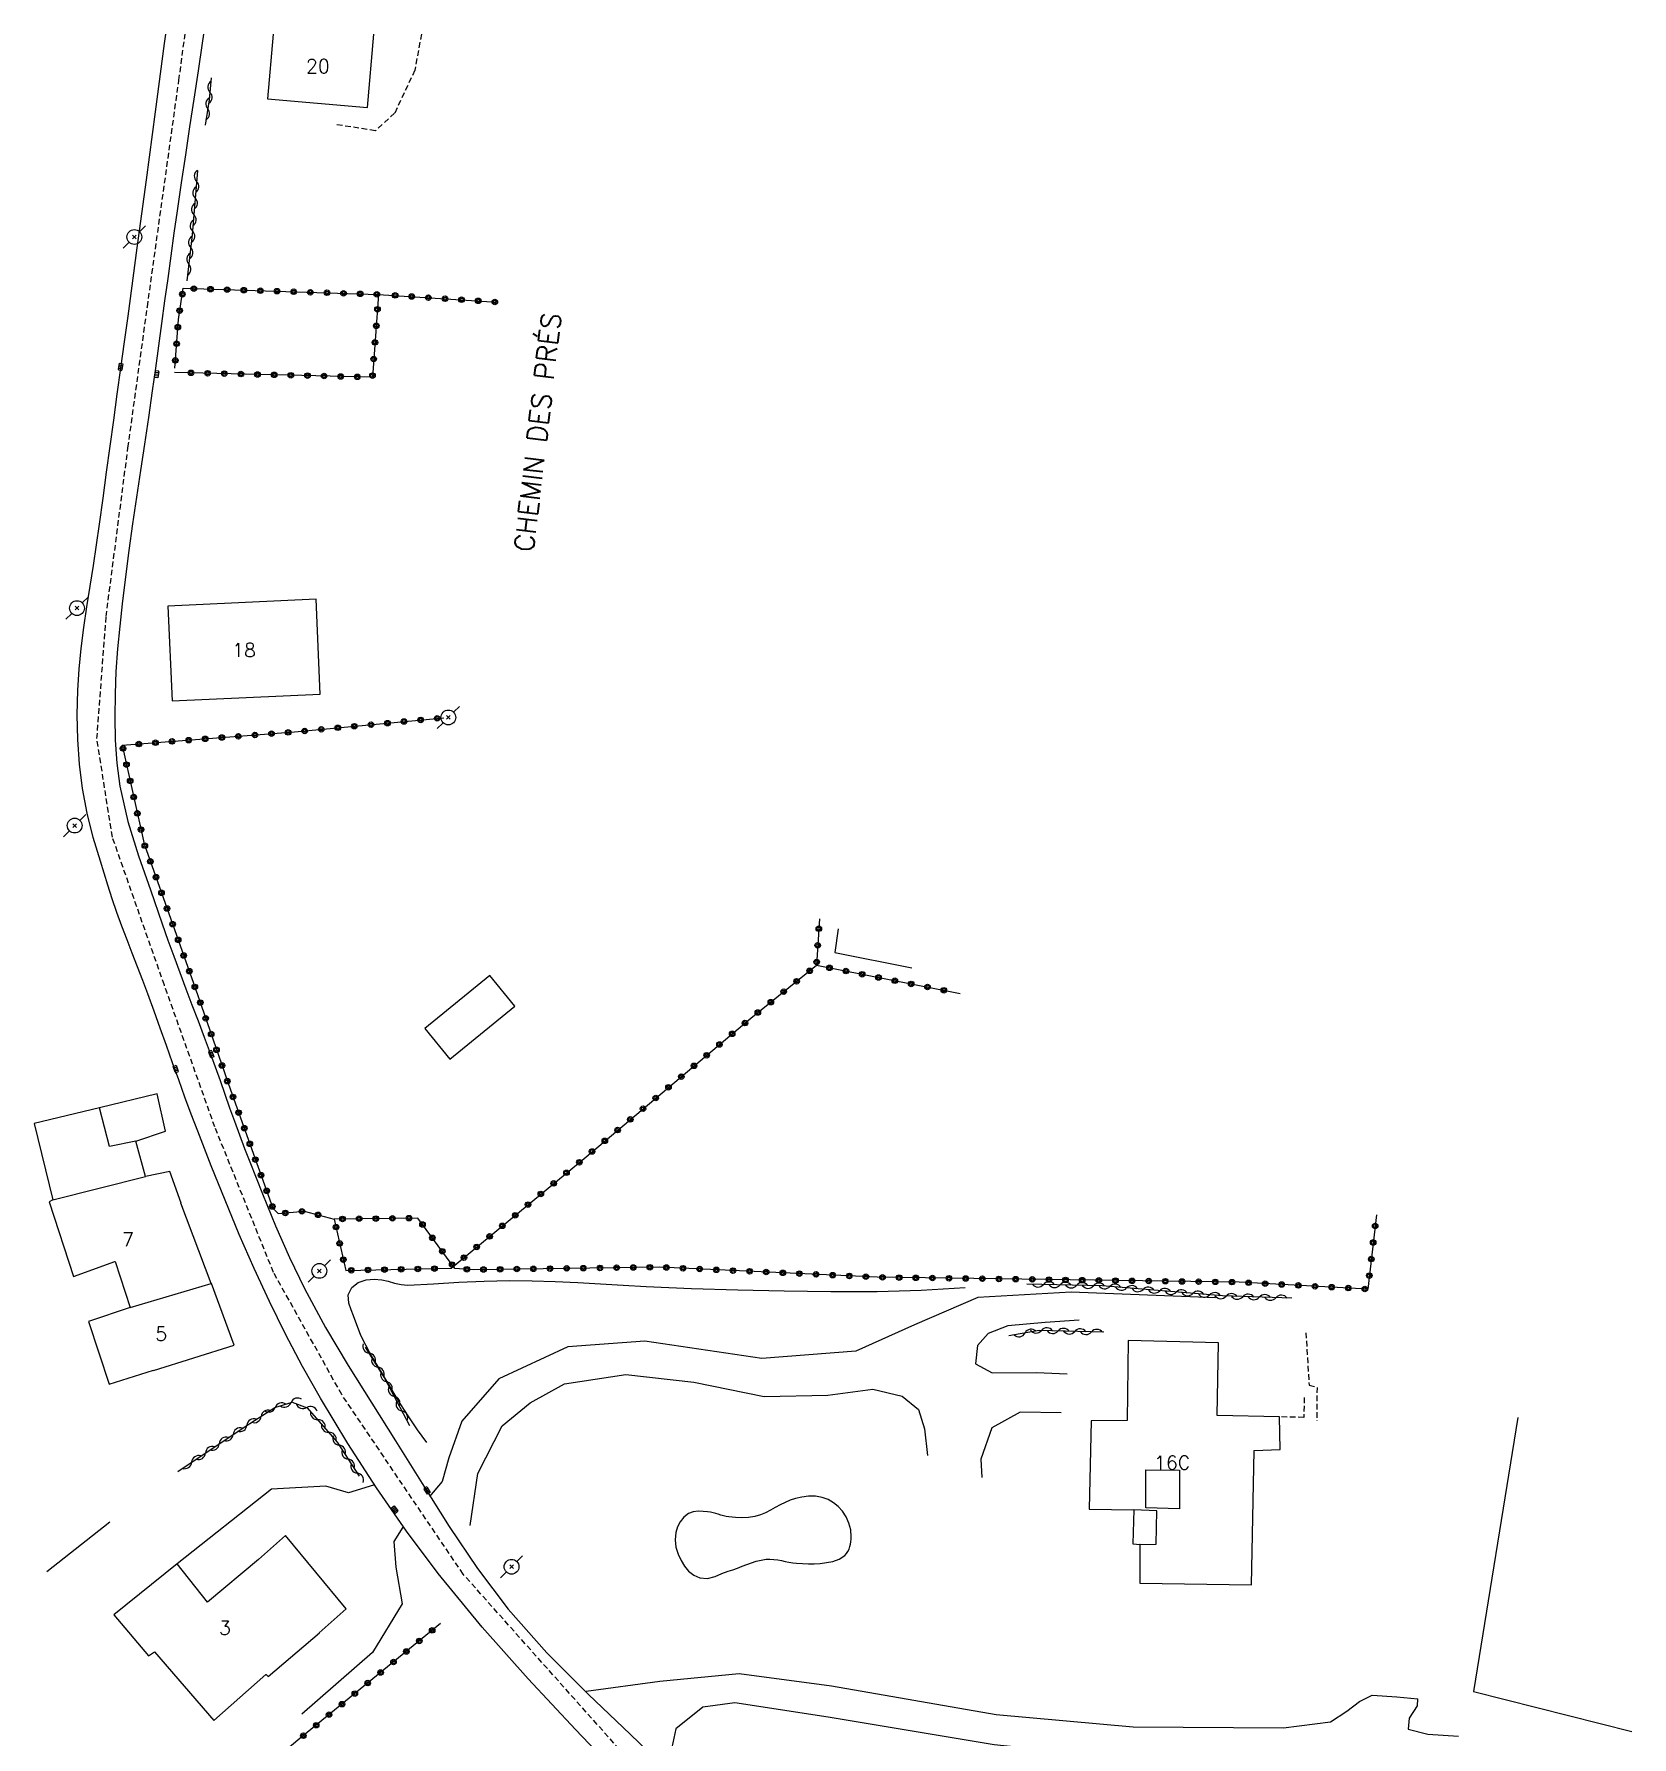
# Model space of a CAD drawing. Header units: millimetres. Extents: x 174998 to 176001, y 162000 to 163001.
# Drawn here: x 175856 to 176000, y 162846.4 to 163000 of the extents above; entities that cross this region are included whole.
import ezdxf
from ezdxf.enums import TextEntityAlignment as Align

# ---------------------------------------------------------------- set-up
doc = ezdxf.new("R2010")
doc.units = ezdxf.units.MM
doc.linetypes.add('DASHED', pattern=[0.75, 0.5, -0.25])
doc.layers.get('0').update_dxf_attribs({"linetype": 'CONTINUOUS'})
for name, color, linetype in [('W0001', 6, 'DASHED'), ('W0008', 7, 'CONTINUOUS'), ('W0017', 7, 'CONTINUOUS'), ('W0101', 7, 'CONTINUOUS'), ('W0104', 1, 'CONTINUOUS'), ('W0112', 1, 'DASHED'), ('W0211', 2, 'CONTINUOUS'), ('W0300', 7, 'CONTINUOUS'), ('W0310', 3, 'CONTINUOUS'), ('W0323', 7, 'CONTINUOUS'), ('W0330', 7, 'CONTINUOUS'), ('W0401', 7, 'CONTINUOUS'), ('W0473', 7, 'CONTINUOUS'), ('W0515', 5, 'CONTINUOUS'), ('W0989', 7, 'CONTINUOUS'), ('W0991', 7, 'CONTINUOUS'), ('W1102', 7, 'CONTINUOUS')]:
    doc.layers.add(name, color=color, linetype=linetype)
doc.styles.get("Standard").update_dxf_attribs({"font": 'romans.shx', "width": 0.85})

# ---------------------------------------------------------------- blocks, each defined once
blk = doc.blocks.new('T401')
for p, q in [((-0.3, 0.3), (0, 0.3)), ((-0.3, -0.25), (-0.3, 0.3)), ((-0.3, 0.15), (0, 0.15)), ((-0.3, 0), (0, 0)), ((0, 0.3), (0, -0.25)), ((-0.3, -0.15), (0, -0.15)), ((-0.3, -0.25), (-0.3, -0.3)), ((-0.3, -0.3), (0, -0.3)), ((0, -0.3), (0, -0.25))]:
    blk.add_line(p, q)
blk = doc.blocks.new('T473')
for p, q in [((-0.166667, 0.166667), (0.166667, -0.166667)), ((-0.166667, -0.166667), (0.166667, 0.166667)), ((0.500001, 0.500001), (1.000002, 1.000002)), ((-1.000002, -1.000002), (-0.500001, -0.500001))]:
    blk.add_line(p, q)
blk.add_ellipse((0, 0), major_axis=(0.471405, 0.471405), ratio=1, start_param=5.4977871438, end_param=11.780972451)
blk = doc.blocks.new('t310o')
at = {"color": 0, "linetype": 'Continuous'}
for centre, start, end in [((-0.5, 0.38), 216.8699, 323.1304), ((0.5, -0.37), 36.8699, 143.1303)]:
    blk.add_arc(centre, 0.625, start, end, dxfattribs=at)
blk = doc.blocks.new('t323o')
at = {"color": 0, "linetype": 'Continuous'}
for radius in [0.25, 0.15]:
    blk.add_circle((0, 0), radius, dxfattribs=at)

msp = doc.modelspace()

# ---------------------------------------------------------------- linework, layer by layer
at = {"layer": 'W0001'}
msp.add_lwpolyline([(175944.32, 162671), (175942.91, 162682.45), (175942.2, 162702.22), (175942.61, 162718.18), (175943.04, 162734.28), (175943, 162752.69), (175942.76, 162773.69), (175942.27, 162793.55), (175941.36, 162806.36), (175937.77, 162816.14), (175925.96, 162828.38), (175909.71, 162844.2), (175894.64, 162861.11), (175883.69, 162877.31), (175877.54, 162888.33), (175872.25, 162901.44), (175867.7, 162914.23), (175863.01, 162927.59), (175861.62, 162936.46), (175862.45, 162947.47), (175864.42, 162962.69), (175866.17, 162975.41), (175869.01, 162995.83), (175869.57, 163000)], dxfattribs=at)
at = {"layer": 'W0008'}
for points in [[(175909.06, 162842.61), (175904.75, 162847.11), (175900.49, 162851.67), (175896.34, 162856.33), (175892.39, 162861.16), (175889.53, 162864.98), (175886.82, 162868.9), (175884.23, 162872.9), (175881.77, 162876.97), (175880.15, 162879.84), (175878.63, 162882.76), (175877.19, 162885.71), (175875.8, 162888.69), (175874.45, 162891.75), (175873.17, 162894.83), (175871.93, 162897.94), (175870.72, 162901.05), (175870.13, 162902.59), (175869.56, 162904.13), (175868.99, 162905.68), (175868.43, 162907.23), (175867.88, 162908.79), (175867.32, 162910.34), (175866.77, 162911.89), (175866.2, 162913.44), (175865.75, 162914.66), (175865.28, 162915.88), (175864.81, 162917.1), (175864.35, 162918.32), (175863.88, 162919.54), (175863.43, 162920.77), (175863, 162922.01), (175862.6, 162923.25), (175861.93, 162925.4), (175861.29, 162927.56), (175860.73, 162929.74), (175860.31, 162931.96), (175860.04, 162934.17), (175859.89, 162936.39), (175859.85, 162938.61), (175859.9, 162940.83), (175860.02, 162942.72), (175860.2, 162944.6), (175860.44, 162946.47), (175860.71, 162948.34), (175861, 162950.21), (175861.3, 162952.07), (175861.59, 162953.93), (175861.85, 162955.8), (175862.17, 162958.15), (175862.49, 162960.49), (175862.81, 162962.84), (175863.13, 162965.19), (175863.46, 162967.53), (175863.78, 162969.88), (175864.11, 162972.23), (175864.43, 162974.57), (175865.26, 162980.71), (175866.08, 162986.85), (175866.9, 162993), (175867.72, 162999.14), (175867.84, 163000)], [(175871.24, 163000), (175871.12, 162999.19), (175870.75, 162996.67), (175870.37, 162994.14), (175869.98, 162991.62), (175869.6, 162989.1), (175869.22, 162986.58), (175868.85, 162984.05), (175868.56, 162982.03), (175868.28, 162980), (175868, 162977.97), (175867.72, 162975.94), (175867.44, 162973.91), (175867.17, 162971.89), (175866.89, 162969.86), (175866.61, 162967.83), (175866.26, 162965.43), (175865.91, 162963.03), (175865.55, 162960.64), (175865.19, 162958.24), (175864.84, 162955.84), (175864.5, 162953.44), (175864.19, 162951.04), (175863.91, 162948.63), (175863.69, 162946.6), (175863.48, 162944.57), (175863.33, 162942.53), (175863.25, 162940.49), (175863.24, 162938.41), (175863.27, 162936.32), (175863.41, 162934.24), (175863.69, 162932.17), (175864.41, 162928.99), (175865.37, 162925.88), (175866.44, 162922.82), (175867.51, 162919.77), (175868.02, 162918.29), (175868.55, 162916.83), (175869.09, 162915.37), (175869.64, 162913.91), (175870.19, 162912.46), (175870.75, 162911), (175871.29, 162909.55), (175871.84, 162908.09), (175872.28, 162906.86), (175872.72, 162905.64), (175873.15, 162904.41), (175873.58, 162903.18), (175874.02, 162901.95), (175874.46, 162900.73), (175874.92, 162899.51), (175875.39, 162898.29), (175876.54, 162895.4), (175877.72, 162892.53), (175878.97, 162889.67), (175880.33, 162886.87), (175882.23, 162883.36), (175884.28, 162879.92), (175886.4, 162876.53), (175888.54, 162873.15), (175890.95, 162869.29), (175893.37, 162865.41), (175895.92, 162861.61), (175898.68, 162857.96), (175902.17, 162854.01), (175905.9, 162850.28), (175909.73, 162846.65), (175913.52, 162843.01)]]:
    msp.add_lwpolyline(points, dxfattribs=at)
at = {"layer": 'W0017'}
for points in [[(175962.46, 162886.03), (175949.44, 162886.54), (175941.04, 162886.06), (175935.31, 162883.59), (175930.04, 162881.21), (175921.55, 162880.56), (175911.02, 162882.11), (175904.08, 162881.62), (175897.85, 162878.72), (175894.51, 162874.9), (175893.35, 162871.59), (175892.73, 162869.46), (175891.6, 162868.13)], [(175950.17, 162884.01), (175947.09, 162883.81), (175943.75, 162883.51), (175941.98, 162882.83), (175940.99, 162881.73), (175940.83, 162880.07), (175942.34, 162879.26), (175946.32, 162879.31), (175949.1, 162879.19)], [(175895.28, 162865.5), (175895.95, 162870.2), (175898.16, 162874.48), (175900.67, 162876.56), (175903.76, 162878.28), (175909.29, 162879.13), (175915.43, 162878.44), (175921.76, 162877.14), (175927.52, 162877.26), (175931.58, 162877.8), (175934.21, 162877.17), (175935.69, 162875.95), (175936.22, 162874.22), (175936.49, 162871.82)], [(175948.56, 162875.65), (175944.86, 162875.71), (175942.29, 162874.32), (175941.31, 162871.49), (175941.4, 162869.84)], [(175886.56, 162869.13), (175884.29, 162868.44), (175882.25, 162869.05), (175877.36, 162868.77), (175868.85, 162862.04)], [(175889.19, 162865.34), (175888.38, 162864.05), (175888.57, 162861.74), (175889.14, 162858.45), (175886.46, 162854.05), (175880.1, 162848.49)], [(175905.72, 162850.55), (175912.38, 162851.45), (175919.53, 162852.16), (175927.85, 162851.03), (175942.68, 162848.47), (175955.03, 162847.33), (175968.58, 162847.26), (175972.84, 162847.79), (175974.3, 162848.77), (175975.43, 162849.63), (175976.57, 162850.2), (175978.8, 162850.05), (175980.71, 162849.88)], [(175982.81, 162838.51), (175980.94, 162838.98), (175980.09, 162839.24), (175979.46, 162839.59), (175979.13, 162840.34), (175978.61, 162841.74), (175978.27, 162842.3), (175977.58, 162842.74), (175976.26, 162843.13), (175970.51, 162844.18), (175961.9, 162844.55), (175953.62, 162844.58), (175942.51, 162845.73), (175927.54, 162848.22), (175919.12, 162849.5), (175916.24, 162849.12), (175913.8, 162847.16), (175913.37, 162845.07), (175913.63, 162842.9)], [(175980.67, 162849.87), (175980.64, 162849.24), (175979.92, 162848.13), (175979.84, 162847.13), (175981.6, 162846.68), (175984.36, 162846.5)]]:
    msp.add_lwpolyline(points, dxfattribs=at)
at = {"layer": 'W0101'}
for points in [[(175877.52, 163000), (175877.01, 162994.17), (175886.01, 162993.39), (175886.59, 163000)], [(175857.64, 162894.86), (175866, 162896.98)], [(175871.93, 162887.31), (175869.19, 162894.57), (175869.2, 162894.57), (175868.18, 162897.42), (175866, 162896.98)], [(175857.64, 162894.86), (175857.33, 162894.69), (175859.5, 162887.97), (175863.24, 162889.32), (175863.25, 162889.3), (175864.62, 162885.15)], [(175873.98, 162881.77), (175871.95, 162887.31), (175871.93, 162887.31)], [(175864.62, 162885.15), (175860.86, 162883.91), (175862.71, 162878.25), (175866.73, 162879.5), (175866.73, 162879.49), (175873.98, 162881.77)]]:
    msp.add_lwpolyline(points, dxfattribs=at)
for points in [[(175868.39, 162939.87), (175881.76, 162940.48), (175881.37, 162949.03), (175868, 162948.42), (175868.39, 162939.87)], [(175951.26, 162874.95), (175951.08, 162866.98), (175955.09, 162866.91), (175955.1, 162866.9), (175955, 162863.86), (175955.66, 162863.79), (175955.65, 162863.79), (175955.63, 162860.3), (175965.7, 162860.15), (175965.94, 162872.27), (175968.28, 162872.35), (175968.23, 162875.29), (175962.61, 162875.42), (175962.73, 162881.98), (175954.6, 162882.18), (175954.51, 162874.97)], [(175884.08, 162857.98), (175878.62, 162864.61), (175876.2, 162862.44), (175871.6, 162858.6), (175868.85, 162862.04), (175863.15, 162857.43), (175866.26, 162853.74), (175866.81, 162854.12), (175872.17, 162847.93), (175876.84, 162852.05), (175876.88, 162852.05), (175877.05, 162851.87), (175881.69, 162855.82), (175881.66, 162855.81)]]:
    msp.add_lwpolyline(points, close=True, dxfattribs=at)
at = {"layer": 'W0104'}
for points in [[(175893.44, 162907.56), (175899.3, 162912.33), (175897.05, 162915.1), (175891.19, 162910.33)], [(175956.17, 162867.08), (175956.19, 162870.52), (175959.22, 162870.5), (175959.21, 162867)]]:
    msp.add_lwpolyline(points, close=True, dxfattribs=at)
for points in [[(175867.04, 162904.42), (175861.85, 162903.16), (175855.95, 162901.76), (175857.64, 162894.86)], [(175866, 162896.98), (175865.12, 162900.16), (175865.13, 162900.17), (175867.8, 162901.06), (175867.04, 162904.42)], [(175865.12, 162900.16), (175862.75, 162899.68), (175861.85, 162903.16)], [(175955.65, 162863.79), (175957.1, 162863.81), (175957.16, 162866.81), (175955.09, 162866.91)]]:
    msp.add_lwpolyline(points, dxfattribs=at)
at = {"layer": 'W0112'}
for points in [[(175890.87, 163000), (175890.27, 162996.73), (175888.46, 162992.86), (175886.72, 162991.28), (175883.09, 162991.85)], [(175970.61, 162882.89), (175970.89, 162878.17), (175971.61, 162877.96), (175971.6, 162874.94)], [(175970.45, 162877.03), (175970.42, 162875.25), (175968.23, 162875.29)]]:
    msp.add_lwpolyline(points, dxfattribs=at)
at = {"layer": 'W0211'}
msp.add_lwpolyline([(175891.35, 162872.98), (175890.52, 162874.14), (175889.73, 162875.31), (175888.96, 162876.5), (175888.23, 162877.72), (175887.26, 162879.32), (175886.28, 162880.94), (175885.4, 162882.63), (175884.75, 162884.42), (175884.55, 162884.94), (175884.32, 162885.56), (175884.28, 162886.29), (175884.59, 162886.95), (175885.18, 162887.41), (175885.88, 162887.67), (175886.6, 162887.73), (175887.3, 162887.67), (175887.87, 162887.53), (175888.46, 162887.36), (175889.06, 162887.22), (175889.66, 162887.18), (175891.95, 162887.3), (175894.24, 162887.44), (175896.52, 162887.55), (175898.82, 162887.59), (175900.87, 162887.57), (175902.92, 162887.5), (175904.97, 162887.41), (175907.02, 162887.29), (175909.07, 162887.17), (175911.12, 162887.05), (175913.17, 162886.95), (175915.22, 162886.87), (175919.4, 162886.75), (175923.58, 162886.65), (175927.77, 162886.59), (175931.95, 162886.61), (175933.93, 162886.65), (175935.92, 162886.73), (175937.9, 162886.83), (175939.88, 162886.96)], dxfattribs=at)
at = {"layer": 'W0300'}
msp.add_lwpolyline([(175857.11, 162861.34), (175862.79, 162865.84)], dxfattribs=at)
at = {"layer": 'W0310'}
for points in [[(175871.93, 162996.06), (175871.73, 162994.06), (175871.37, 162991.79)], [(175870.68, 162987.71), (175870.2, 162981.9), (175869.73, 162977.76)], [(175969.35, 162886), (175963.1, 162886.2), (175952.24, 162887.11), (175945.45, 162887.27)], [(175952.38, 162882.93), (175946.55, 162883.1), (175943.82, 162882.61)], [(175889.82, 162874.5), (175887.51, 162878.89), (175885.83, 162881.57)], [(175868.92, 162870.37), (175875.08, 162874.5), (175877.67, 162876.13), (175879.23, 162876.62), (175880.58, 162876.12), (175883.27, 162873.03), (175885.26, 162869.94)]]:
    msp.add_lwpolyline(points, dxfattribs=at)
at = {"layer": 'W0323'}
for points in [[(175868.64, 162969.88), (175868.96, 162974.27), (175869.4, 162977.07), (175887.01, 162976.52), (175886.45, 162969.05), (175868.6, 162969.49)], [(175887.01, 162976.52), (175897.71, 162975.83)], [(175863.9, 162935.86), (175879.42, 162937.07), (175892.89, 162938.35)], [(175863.9, 162935.86), (175865.88, 162926.98), (175870.51, 162913.89), (175873.65, 162904.78), (175877.48, 162894.13), (175877.95, 162893.63), (175880.29, 162893.85), (175883.01, 162893.14)], [(175926.76, 162920.22), (175926.49, 162916.02), (175939.44, 162913.48)], [(175893.55, 162888.7), (175905.53, 162898.61), (175920.57, 162911.26), (175926.49, 162916.02)], [(175976.96, 162893.53), (175976.19, 162886.82), (175964.58, 162887.44), (175931.96, 162887.89), (175912.37, 162888.8), (175895.54, 162888.57), (175893.88, 162888.69), (175890.55, 162893.23), (175883.01, 162893.14), (175884.05, 162888.51), (175893.55, 162888.7)], [(175892.6, 162856.66), (175879.92, 162846.28), (175872.18, 162839.79)]]:
    msp.add_lwpolyline(points, dxfattribs=at)
at = {"layer": 'W0330'}
for points in [[(175928.45, 162919.32), (175928.13, 162917.17), (175935.07, 162915.8)], [(175989.71, 162875.24), (175985.73, 162850.54), (176000, 162846.92)]]:
    msp.add_lwpolyline(points, dxfattribs=at)
at = {"layer": 'W0515'}
msp.add_lwpolyline([(175924.7, 162862.1), (175925.22, 162862.07), (175925.76, 162862.03), (175926.29, 162862.03), (175926.83, 162862.08), (175927.38, 162862.16), (175927.96, 162862.26), (175928.54, 162862.46), (175929.04, 162862.81), (175929.19, 162862.98), (175929.32, 162863.17), (175929.42, 162863.38), (175929.5, 162863.6), (175929.56, 162863.81), (175929.59, 162864.03), (175929.61, 162864.26), (175929.62, 162864.48), (175929.57, 162865.1), (175929.41, 162865.71), (175929.15, 162866.27), (175928.82, 162866.79), (175928.44, 162867.21), (175928.01, 162867.56), (175927.53, 162867.84), (175927.01, 162868.04), (175926.4, 162868.14), (175925.78, 162868.14), (175925.18, 162868.05), (175924.6, 162867.93), (175924.12, 162867.78), (175923.65, 162867.59), (175923.21, 162867.36), (175922.77, 162867.12), (175922.34, 162866.87), (175921.89, 162866.65), (175921.43, 162866.45), (175920.94, 162866.31), (175920.36, 162866.22), (175919.77, 162866.19), (175919.18, 162866.22), (175918.59, 162866.27), (175918.35, 162866.31), (175918.1, 162866.36), (175917.87, 162866.43), (175917.63, 162866.51), (175917.4, 162866.58), (175917.16, 162866.65), (175916.92, 162866.7), (175916.67, 162866.73), (175916.26, 162866.77), (175915.82, 162866.79), (175915.38, 162866.74), (175914.96, 162866.57), (175914.54, 162866.24), (175914.2, 162865.83), (175913.96, 162865.37), (175913.81, 162864.86), (175913.75, 162864.2), (175913.82, 162863.54), (175914.02, 162862.91), (175914.29, 162862.33), (175914.59, 162861.84), (175914.96, 162861.39), (175915.43, 162861.01), (175915.98, 162860.77), (175916.67, 162860.73), (175917.34, 162860.91), (175917.95, 162861.17), (175918.53, 162861.38), (175918.96, 162861.51), (175919.37, 162861.66), (175919.79, 162861.83), (175920.2, 162861.99), (175920.62, 162862.14), (175921.05, 162862.28), (175921.49, 162862.38), (175921.94, 162862.45), (175922.29, 162862.46), (175922.64, 162862.44), (175922.99, 162862.39), (175923.33, 162862.33), (175923.67, 162862.26), (175924.01, 162862.19), (175924.35, 162862.14)], close=True, dxfattribs=at)
at = {"layer": 'W1102'}
msp.add_lwpolyline([(175864.62, 162885.15), (175871.93, 162887.31)], dxfattribs=at)

# ---------------------------------------------------------------- block references
at = {"layer": 'W0310'}
for p, rotation in [((175871.8, 162994.76), 264.2469697428904), ((175871.6, 162993.27), 261.0416250999709), ((175870.6, 162986.71), 265.2951449635405), ((175870.47, 162985.22), 265.2951449635405), ((175870.35, 162983.72), 265.2951449635405), ((175870.23, 162982.23), 265.2951449635405), ((175870.07, 162980.74), 263.5687518394108), ((175869.9, 162979.25), 263.5687518394108), ((175946.95, 162887.24), 178.6505256889739), ((175948.45, 162887.2), 178.6505256889739), ((175949.95, 162887.17), 178.6505256889739), ((175951.45, 162887.13), 178.6505256889739), ((175952.94, 162887.06), 175.1878832562845), ((175954.44, 162886.93), 175.1878832562845), ((175955.93, 162886.8), 175.1878832562845), ((175957.43, 162886.68), 175.1878832562845), ((175958.92, 162886.55), 175.1878832562845), ((175960.42, 162886.43), 175.1878832562845), ((175961.91, 162886.3), 175.1878832562845), ((175963.41, 162886.19), 178.1860566486291), ((175964.91, 162886.14), 178.1860566486291), ((175966.41, 162886.1), 178.1860566486291), ((175967.91, 162886.05), 178.1860566486291), ((175945.29, 162882.87), 190.3546865294992), ((175946.77, 162883.1), 178.2904790603892), ((175948.27, 162883.05), 178.2904790603892), ((175949.77, 162883.01), 178.2904790603892), ((175951.27, 162882.96), 178.2904790603892), ((175886.16, 162881.04), 122.0207085694107), ((175886.96, 162879.77), 122.0207085694107), ((175887.72, 162878.48), 117.820973626941), ((175888.42, 162877.15), 117.820973626941), ((175876.42, 162875.34), 32.20807266583115), ((175877.69, 162876.14), 17.30600500923482), ((175879.12, 162876.58), 17.30600500923482), ((175880.53, 162876.14), 339.9011170692972), ((175889.12, 162875.83), 117.820973626941), ((175875.15, 162874.54), 32.20807266583115), ((175881.53, 162875.04), 311.0425709379278), ((175882.52, 162873.9), 311.0425709379278), ((175872.65, 162872.88), 33.8141999831201), ((175873.9, 162873.71), 33.8141999831201), ((175883.46, 162872.74), 302.6921798158575), ((175870.16, 162871.21), 33.8141999831201), ((175871.41, 162872.04), 33.8141999831201), ((175884.27, 162871.48), 302.6921798158575), ((175885.08, 162870.22), 302.6921798158575)]:
    msp.add_blockref('t310o', p, dxfattribs=dict(at, rotation=rotation))
at = {"layer": 'W0323'}
for p, rotation in [((175869.32, 162976.54), 81.05886611538769), ((175870.36, 162977.04), 358.224006144352), ((175871.86, 162976.99), 358.224006144352), ((175873.36, 162976.95), 358.224006144352), ((175874.86, 162976.9), 358.224006144352), ((175876.36, 162976.85), 358.224006144352), ((175877.86, 162976.81), 358.224006144352), ((175879.36, 162976.76), 358.224006144352), ((175880.86, 162976.71), 358.224006144352), ((175882.36, 162976.67), 358.224006144352), ((175883.85, 162976.62), 358.224006144352), ((175885.35, 162976.57), 358.224006144352), ((175886.85, 162976.53), 358.224006144352), ((175888.51, 162976.43), 356.2841962204986), ((175890, 162976.33), 356.2841962204986), ((175891.5, 162976.23), 356.2841962204986), ((175893, 162976.13), 356.2841962204986), ((175894.49, 162976.04), 356.2841962204986), ((175895.99, 162975.94), 356.2841962204986), ((175897.49, 162975.84), 356.2841962204986), ((175869.08, 162975.06), 81.05886611538769), ((175886.91, 162975.18), 265.7045534285712), ((175868.91, 162973.57), 85.86517201910854), ((175886.8, 162973.69), 265.7045534285712), ((175868.8, 162972.07), 85.86517201910854), ((175886.68, 162972.19), 265.7045534285712), ((175868.69, 162970.57), 85.86517201910854), ((175886.57, 162970.7), 265.7045534285712), ((175870.1, 162969.45), 178.6135388336524), ((175871.6, 162969.41), 178.6135388336524), ((175873.1, 162969.38), 178.6135388336524), ((175874.6, 162969.34), 178.6135388336524), ((175876.1, 162969.3), 178.6135388336524), ((175877.6, 162969.27), 178.6135388336524), ((175879.1, 162969.23), 178.6135388336524), ((175880.6, 162969.2), 178.6135388336524), ((175882.1, 162969.16), 178.6135388336524), ((175883.59, 162969.12), 178.6135388336524), ((175885.09, 162969.09), 178.6135388336524), ((175886.46, 162969.2), 265.7045534285712), ((175881.85, 162937.3), 5.432873211961766), ((175883.34, 162937.44), 5.432873211961766), ((175884.83, 162937.58), 5.432873211961766), ((175886.33, 162937.72), 5.432873211961766), ((175887.82, 162937.86), 5.432873211961766), ((175889.31, 162938.01), 5.432873211961766), ((175890.81, 162938.15), 5.432873211961766), ((175892.3, 162938.29), 5.432873211961766), ((175865.4, 162935.97), 4.45093228343967), ((175866.9, 162936.09), 4.45093228343967), ((175868.39, 162936.21), 4.45093228343967), ((175869.89, 162936.32), 4.45093228343967), ((175871.38, 162936.44), 4.45093228343967), ((175872.88, 162936.56), 4.45093228343967), ((175874.37, 162936.67), 4.45093228343967), ((175875.87, 162936.79), 4.45093228343967), ((175877.36, 162936.91), 4.45093228343967), ((175878.86, 162937.02), 4.45093228343967), ((175880.35, 162937.15), 5.432873211961766), ((175863.97, 162935.58), 282.5431584760221), ((175864.29, 162934.12), 282.5431584760221), ((175864.62, 162932.65), 282.5431584760221), ((175864.94, 162931.19), 282.5431584760221), ((175865.27, 162929.72), 282.5431584760221), ((175865.6, 162928.26), 282.5431584760221), ((175865.94, 162926.8), 289.4775717558956), ((175866.44, 162925.39), 289.4775717558956), ((175866.94, 162923.97), 289.4775717558956), ((175867.44, 162922.56), 289.4775717558956), ((175867.94, 162921.14), 289.4775717558956), ((175868.44, 162919.73), 289.4775717558956), ((175926.7, 162919.32), 266.3580322843855), ((175868.94, 162918.32), 289.4775717558956), ((175926.6, 162917.82), 266.3580322843855), ((175869.44, 162916.9), 289.4775717558956), ((175926.51, 162916.32), 266.3580322843855), ((175927.66, 162915.79), 348.8913419086812), ((175869.95, 162915.49), 289.4775717558956), ((175924.7, 162914.58), 38.82122430258822), ((175925.87, 162915.52), 38.82122430258822), ((175929.14, 162915.5), 348.8913419086812), ((175930.61, 162915.21), 348.8913419086812), ((175932.08, 162914.92), 348.8913419086812), ((175933.55, 162914.63), 348.8913419086812), ((175935.02, 162914.34), 348.8913419086812), ((175870.45, 162914.07), 289.4775717558956), ((175870.94, 162912.66), 289.0498361056734), ((175922.37, 162912.7), 38.82122430258822), ((175923.53, 162913.64), 38.82122430258822), ((175936.5, 162914.06), 348.8913419086812), ((175937.97, 162913.77), 348.8913419086812), ((175871.43, 162911.24), 289.0498361056734), ((175921.2, 162911.76), 38.82122430258822), ((175871.92, 162909.82), 289.0498361056734), ((175918.89, 162909.84), 40.05900966068364), ((175920.04, 162910.81), 40.05900966068364), ((175872.4, 162908.4), 289.0498361056734), ((175917.74, 162908.88), 40.05900966068364), ((175872.89, 162906.98), 289.0498361056734), ((175915.45, 162906.95), 40.05900966068364), ((175916.59, 162907.91), 40.05900966068364), ((175873.38, 162905.57), 289.0498361056734), ((175913.15, 162905.02), 40.05900966068364), ((175914.3, 162905.98), 40.05900966068364), ((175873.88, 162904.15), 289.7647877111494), ((175912, 162904.05), 40.05900966068364), ((175874.39, 162902.74), 289.7647877111494), ((175909.7, 162902.12), 40.05900966068364), ((175910.85, 162903.09), 40.05900966068364), ((175874.9, 162901.33), 289.7647877111494), ((175908.56, 162901.16), 40.05900966068364), ((175875.4, 162899.92), 289.7647877111494), ((175906.26, 162899.23), 40.05900966068364), ((175907.41, 162900.19), 40.05900966068364), ((175875.91, 162898.5), 289.7647877111494), ((175903.95, 162897.31), 39.59413980376485), ((175905.11, 162898.26), 39.59413980376485), ((175876.42, 162897.09), 289.7647877111494), ((175902.8, 162896.35), 39.59413980376485), ((175876.93, 162895.68), 289.7647877111494), ((175877.43, 162894.27), 289.7647877111494), ((175900.49, 162894.44), 39.59413980376485), ((175901.64, 162895.4), 39.59413980376485), ((175878.61, 162893.69), 5.448427268564529), ((175880.1, 162893.83), 5.448427268564529), ((175881.56, 162893.52), 345.367152508073), ((175883.76, 162893.15), 180.6692061746812), ((175885.26, 162893.17), 180.6692061746812), ((175886.76, 162893.18), 180.6692061746812), ((175888.26, 162893.2), 180.6692061746812), ((175889.76, 162893.22), 180.6692061746812), ((175890.97, 162892.65), 126.3507070318837), ((175899.33, 162893.48), 39.59413980376485), ((175883.18, 162892.41), 282.6152760188914), ((175891.86, 162891.44), 126.3507070318837), ((175897.02, 162891.57), 39.59413980376485), ((175898.17, 162892.53), 39.59413980376485), ((175976.85, 162892.51), 263.4132410588535), ((175883.5, 162890.94), 282.6152760188914), ((175892.75, 162890.23), 126.3507070318837), ((175894.71, 162889.66), 39.59413980376485), ((175895.86, 162890.62), 39.59413980376485), ((175976.67, 162891.02), 263.4132410588535), ((175883.83, 162889.48), 282.6152760188914), ((175884.55, 162888.52), 1.163481578785781), ((175886.05, 162888.55), 1.163481578785781), ((175887.55, 162888.58), 1.163481578785781), ((175889.05, 162888.61), 1.163481578785781), ((175890.55, 162888.64), 1.163481578785781), ((175892.05, 162888.67), 1.163481578785781), ((175893.64, 162889.03), 126.3507070318837), ((175894.97, 162888.61), 175.8184434449905), ((175896.47, 162888.59), 180.7796021019049), ((175897.97, 162888.61), 180.7796021019049), ((175899.47, 162888.63), 180.7796021019049), ((175900.97, 162888.65), 180.7796021019049), ((175902.47, 162888.67), 180.7796021019049), ((175903.97, 162888.69), 180.7796021019049), ((175905.47, 162888.71), 180.7796021019049), ((175906.97, 162888.73), 180.7796021019049), ((175908.47, 162888.75), 180.7796021019049), ((175909.97, 162888.77), 180.7796021019049), ((175911.46, 162888.79), 180.7796021019049), ((175912.96, 162888.77), 177.3324533176111), ((175914.46, 162888.7), 177.3324533176111), ((175915.96, 162888.63), 177.3324533176111), ((175917.46, 162888.56), 177.3324533176111), ((175918.96, 162888.49), 177.3324533176111), ((175920.46, 162888.43), 177.3324533176111), ((175921.95, 162888.36), 177.3324533176111), ((175923.45, 162888.29), 177.3324533176111), ((175924.95, 162888.22), 177.3324533176111), ((175926.45, 162888.15), 177.3324533176111), ((175976.5, 162889.53), 263.4132410588535), ((175927.95, 162888.08), 177.3324533176111), ((175929.45, 162888.01), 177.3324533176111), ((175930.94, 162887.94), 177.3324533176111), ((175932.44, 162887.88), 179.2096908347106), ((175933.94, 162887.86), 179.2096908347106), ((175935.44, 162887.84), 179.2096908347106), ((175936.94, 162887.82), 179.2096908347106), ((175938.44, 162887.8), 179.2096908347106), ((175939.94, 162887.78), 179.2096908347106), ((175941.44, 162887.76), 179.2096908347106), ((175942.94, 162887.74), 179.2096908347106), ((175944.44, 162887.72), 179.2096908347106), ((175945.94, 162887.7), 179.2096908347106), ((175947.44, 162887.68), 179.2096908347106), ((175948.94, 162887.65), 179.2096908347106), ((175950.44, 162887.63), 179.2096908347106), ((175951.94, 162887.61), 179.2096908347106), ((175953.44, 162887.59), 179.2096908347106), ((175954.94, 162887.57), 179.2096908347106), ((175956.44, 162887.55), 179.2096908347106), ((175957.94, 162887.53), 179.2096908347106), ((175959.44, 162887.51), 179.2096908347106), ((175960.94, 162887.49), 179.2096908347106), ((175962.44, 162887.47), 179.2096908347106), ((175963.94, 162887.45), 179.2096908347106), ((175965.44, 162887.39), 176.9265683515135), ((175966.94, 162887.31), 176.9265683515135), ((175968.43, 162887.23), 176.9265683515135), ((175969.93, 162887.15), 176.9265683515135), ((175971.43, 162887.07), 176.9265683515135), ((175972.93, 162886.99), 176.9265683515135), ((175974.43, 162886.91), 176.9265683515135), ((175975.92, 162886.83), 176.9265683515135), ((175976.33, 162888.04), 263.4132410588535), ((175891.84, 162856.04), 219.3017126569059), ((175890.68, 162855.09), 219.3017126569059), ((175888.36, 162853.19), 219.3017126569059), ((175889.52, 162854.14), 219.3017126569059), ((175886.03, 162851.29), 219.3017126569059), ((175887.19, 162852.24), 219.3017126569059), ((175884.87, 162850.34), 219.3017126569059), ((175882.55, 162848.44), 219.3017126569059), ((175883.71, 162849.39), 219.3017126569059), ((175881.39, 162847.49), 219.3017126569059), ((175880.23, 162846.54), 219.3017126569059)]:
    msp.add_blockref('t323o', p, dxfattribs=dict(at, rotation=rotation))
at = {"layer": 'W0401'}
for p, rotation in [((175863.91, 162969.97), 352.1417119730967), ((175866.86, 162969.34), 172.1121237072978), ((175871.78, 162907.95), 200.1000259447189), ((175868.87, 162906.72), 19.73216060744405), ((175891.26, 162868.57), 211.77817410458), ((175888.59, 162867.03), 34.80095127508286)]:
    msp.add_blockref('T401', p, dxfattribs=dict(at, rotation=rotation))
at = {"layer": 'W0473'}
for p in [(175864.99, 162981.7), (175859.82, 162948.23), (175893.3, 162938.37), (175859.61, 162928.62), (175881.67, 162888.46), (175899, 162861.78)]:
    msp.add_blockref('T473', p, dxfattribs=at)

# ---------------------------------------------------------------- texts
at = {"layer": 'W0989'}
msp.add_text('CHEMIN DES PRÉS  ', height=1.75, rotation=83.3104, dxfattribs=at).set_placement((175900.96, 162953.24))
at = {"layer": 'W0991'}
for s, p in [('20', (175881.54, 162997.11)), ('18', (175874.88, 162944.45)), ('7', (175864.43, 162891.29)), ('5', (175867.42, 162882.78)), ('16C', (175958.55, 162871.17)), ('3', (175873.16, 162856.27))]:
    msp.add_text(s, height=1.25, dxfattribs=at).set_placement(p, align=Align.MIDDLE_CENTER)

doc.saveas('drawing.dxf')
